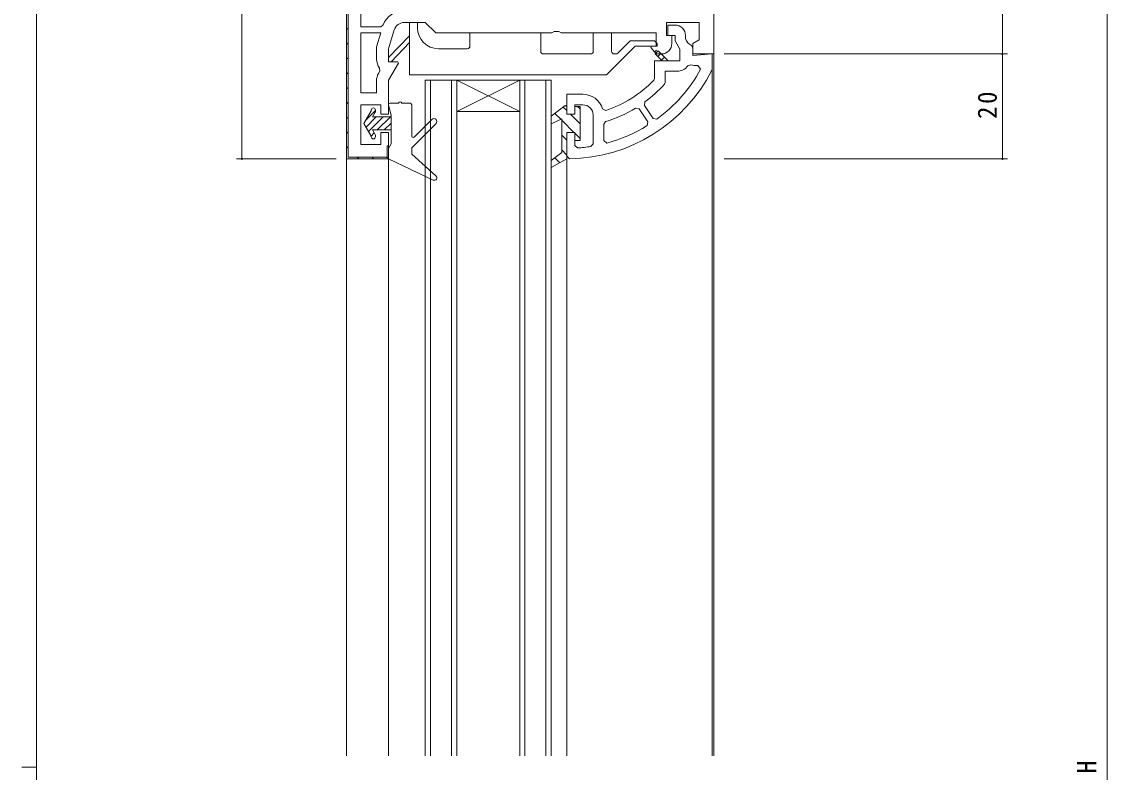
# Model space of a CAD drawing. Units: millimetres on the paper. Extents: x -420 to 373, y -297 to 267.
# Drawn here: x -420.5 to -213.6, y 0.9 to 144.1 of the extents above; entities that cross this region are included whole.
import ezdxf
from ezdxf.enums import TextEntityAlignment as Align

# ---------------------------------------------------------------- set-up
doc = ezdxf.new("R2010")
doc.units = ezdxf.units.MM
for name, color, linetype, lineweight in [('0-1_YKK_ZWAK', 7, 'Continuous', 9), ('0-3_YKK_12', 2, 'Continuous', 9), ('0-4_YKK_D', 6, 'Continuous', 9), ('0-6_YKK_13', 4, 'Continuous', 9), ('0-7_YKK_11', 7, 'Continuous', 9)]:
    doc.layers.add(name, color=color, linetype=linetype, lineweight=lineweight)
doc.styles.add('ＭＳ ゴシック', font='')
doc.styles.get('ＭＳ ゴシック').set_extended_font_data('MS Gothic')

msp = doc.modelspace()

# ---------------------------------------------------------------- linework, layer by layer
at = {"layer": '0-1_YKK_ZWAK'}
for p, q in [((-417.7, -260.6), (-417.7, 264.4)), ((-420.5, 1.9), (-417.7, 1.9))]:
    msp.add_line(p, q, dxfattribs=at)
at = {"layer": '0-3_YKK_12'}
for p, q in [((-358.558, 223.378), (-358.558, 4.077)), ((-288.558, 178.403), (-288.558, 4.077)), ((-288.858, 135.023), (-288.858, 4.077)), ((-343.558, 4.077), (-343.558, 132.903)), ((-343.558, 132.903), (-319.558, 132.903)), ((-342.558, 4.077), (-342.558, 132.903)), ((-338.558, 4.077), (-338.558, 132.903)), ((-337.558, 4.077), (-337.558, 132.903)), ((-325.558, 126.903), (-337.558, 132.903)), ((-337.558, 126.903), (-325.558, 132.903)), ((-325.558, 4.077), (-325.558, 132.903)), ((-324.558, 4.077), (-324.558, 132.903)), ((-320.558, 4.077), (-320.558, 132.903)), ((-319.558, 4.077), (-319.558, 132.903)), ((-325.558, 126.903), (-337.558, 126.903)), ((-350.558, 118.403), (-350.558, 4.077)), ((-316.558, 118.403), (-316.558, 4.077))]:
    msp.add_line(p, q, dxfattribs=at)
at = {"layer": '0-4_YKK_D'}
for p, q in [((-378.558, 207.903), (-378.558, 117.903)), ((-213.552, 170.903), (-213.552, -166.097)), ((-233.552, 168.903), (-233.552, 137.903)), ((-286.558, 137.903), (-232.552, 137.903)), ((-286.558, 137.903), (-232.552, 137.903)), ((-233.552, 137.903), (-233.552, 117.903)), ((-360.552, 117.903), (-379.558, 117.903)), ((-286.558, 117.903), (-232.552, 117.903))]:
    msp.add_line(p, q, dxfattribs=at)
for centre, start, end in [((-233.552, 137.903), 90, 270), ((-233.552, 137.903), 90, 270), ((-233.552, 137.903), 270, 90), ((-233.552, 137.903), 270, 90), ((-378.558, 117.903), 90, 270), ((-378.558, 117.903), 270, 90), ((-233.552, 117.903), 90, 270), ((-233.552, 117.903), 270, 90)]:
    msp.add_arc(centre, 0.106, start, end, dxfattribs=at)
at = {"layer": '0-6_YKK_13'}
for p, q in [((-346.55, 143.903), (-345.05, 143.903)), ((-346.55, 133.903), (-346.55, 143.903)), ((-345.05, 143.903), (-345.05, 142.903)), ((-346.55, 141.381), (-350.55, 137.203)), ((-350.05, 136.403), (-346.55, 140.066)), ((-341.05, 138.903), (-335.55, 138.903)), ((-303.55, 139.403), (-309.05, 133.903)), ((-306.884, 138.05), (-304.53, 140.403)), ((-350.55, 137.203), (-350.55, 136.403)), ((-321.05, 137.903), (-312.05, 137.903)), ((-307.55, 137.903), (-307.237, 137.903)), ((-350.55, 136.403), (-350.05, 136.403)), ((-309.05, 133.903), (-346.55, 133.903)), ((-348.658, 128.503), (-350.258, 128.503)), ((-346.458, 128.503), (-348.058, 128.503)), ((-355.258, 124.653), (-353.858, 127.078)), ((-354.909, 125.259), (-353.058, 127.109)), ((-353.858, 127.078), (-353.858, 127.203)), ((-353.613, 125.903), (-353.112, 126.771)), ((-353.058, 126.971), (-353.058, 127.203)), ((-350.058, 126.203), (-350.549, 128.129)), ((-346.158, 122.283), (-346.158, 128.203)), ((-355.258, 124.653), (-353.858, 122.228)), ((-354.859, 123.961), (-352.917, 125.903)), ((-354.366, 123.107), (-351.57, 125.903)), ((-353.613, 125.903), (-350.058, 125.903)), ((-352.723, 123.403), (-350.223, 125.903)), ((-351.376, 123.403), (-350.058, 124.721)), ((-350.058, 120.769), (-350.058, 126.203)), ((-341.519, 124.642), (-346.158, 120.003)), ((-345.646, 122.071), (-342.297, 125.42)), ((-353.873, 122.253), (-353.287, 122.839)), ((-353.858, 122.103), (-353.858, 122.228)), ((-353.613, 123.403), (-353.112, 122.535)), ((-353.613, 123.403), (-350.058, 123.403)), ((-353.058, 122.103), (-353.058, 122.335)), ((-350.558, 119.903), (-350.058, 120.769)), ((-350.558, 117.903), (-350.558, 119.903)), ((-346.158, 118.803), (-346.158, 120.003)), ((-346.158, 118.803), (-341.526, 114.676)), ((-350.558, 117.903), (-342.074, 113.852))]:
    msp.add_line(p, q, dxfattribs=at)
for points in [[(-335.05, 139.403), (-335.05, 141.903), (-321.55, 141.903), (-321.55, 138.403)], [(-311.55, 138.403), (-311.55, 141.903), (-308.05, 141.903), (-308.05, 138.403)], [(-304.53, 140.403), (-299.85, 140.403), (-299.35, 139.903), (-299.35, 139.403), (-303.55, 139.403)]]:
    msp.add_lwpolyline(points, dxfattribs=at)
for centre, radius, start, end in [((-341.05, 142.903), 4, 180, 270), ((-335.55, 139.403), 0.5, 270, 0), ((-321.05, 138.403), 0.5, 180, 270), ((-312.05, 138.403), 0.5, 270, 0), ((-307.55, 138.403), 0.5, 180, 270), ((-307.237, 138.403), 0.5, 270, 315), ((-350.258, 128.203), 0.3, 90, 194.29437), ((-348.358, 128.503), 0.3, 0, 180), ((-346.458, 128.203), 0.3, 0, 90), ((-353.458, 127.203), 0.4, 0, 180), ((-353.458, 126.971), 0.4, 329.99998, 0), ((-341.908, 125.031), 0.55, 315, 135), ((-353.458, 122.103), 0.4, 180, 0), ((-353.458, 122.335), 0.4, 0, 30), ((-345.858, 122.283), 0.3, 180, 314.99998), ((-341.858, 114.303), 0.5, 244.47647, 48.30571)]:
    msp.add_arc(centre, radius, start, end, dxfattribs=at)
at = {"layer": '0-7_YKK_11'}
for p, q in [((-355.858, 143.103), (-355.858, 183.603)), ((-358.558, 142.849), (-358.258, 142.549)), ((-355.858, 141.903), (-355.858, 130.503)), ((-358.558, 140.021), (-358.258, 139.721)), ((-358.558, 137.192), (-358.258, 136.892)), ((-299.489, 138.602), (-299.857, 138.234)), ((-298.683, 137.994), (-299.249, 137.428)), ((-297.976, 137.287), (-298.542, 136.721)), ((-293.522, 135.653), (-292.938, 135.831)), ((-291.607, 135.712), (-291.078, 134.98)), ((-358.558, 134.364), (-358.258, 134.064)), ((-358.558, 131.536), (-358.258, 131.236)), ((-358.558, 128.707), (-358.258, 128.407)), ((-318.856, 126.559), (-317.747, 125.45)), ((-317.25, 127.781), (-316.558, 127.089)), ((-315.872, 126.403), (-314.058, 124.589)), ((-314.543, 127.903), (-314.058, 127.418)), ((-309.755, 127.441), (-309.118, 127.123)), ((-358.558, 125.879), (-358.258, 125.579)), ((-317.558, 119.122), (-317.558, 125.538)), ((-317.558, 125.261), (-315.187, 122.89)), ((-311.558, 120.751), (-311.558, 126.203)), ((-309.204, 124.994), (-309.558, 124.515)), ((-309.558, 124.515), (-309.558, 121.393)), ((-299.412, 125.483), (-300.121, 125.607)), ((-358.558, 123.05), (-358.258, 122.75)), ((-317.558, 122.433), (-316.558, 121.433)), ((-316.558, 118.403), (-316.558, 122.703)), ((-315.071, 122.774), (-314.058, 121.761)), ((-315.058, 122.703), (-315.058, 120.467)), ((-358.558, 120.222), (-358.258, 119.922)), ((-350.558, 118.403), (-350.558, 120.403)), ((-315.058, 120.467), (-314.524, 119.968)), ((-311.98, 120.257), (-311.558, 120.751)), ((-356.539, 118.203), (-356.239, 117.903)), ((-353.711, 118.203), (-353.411, 117.903)), ((-350.929, 118.25), (-350.717, 118.038)), ((-318.876, 118.093), (-317.925, 117.143)), ((-317.558, 119.604), (-316.558, 118.604)), ((-316.051, 117.903), (-316.558, 118.403))]:
    msp.add_line(p, q, dxfattribs=at)
for points in [[(-358.558, 207.903), (-358.558, 117.903), (-350.558, 117.903), (-350.558, 122.903), (-352.058, 122.903), (-352.058, 120.603), (-355.858, 120.603), (-355.858, 128.203), (-352.058, 128.203), (-352.058, 126.403), (-350.558, 126.403), (-350.558, 132.903), (-348.668, 136.176), (-348.799, 136.403), (-350.558, 136.403), (-350.558, 138.903), (-349.486, 142.478)], [(-350.558, 118.403), (-350.558, 120.403), (-350.858, 120.403), (-350.858, 118.203), (-358.258, 118.203), (-358.258, 207.603), (-344.858, 207.603), (-344.858, 205.403), (-344.558, 205.403), (-344.558, 207.403)], [(-355.858, 143.103), (-355.858, 183.603), (-343.758, 183.603), (-343.758, 146.203), (-347.57, 146.203)], [(-296.558, 139.903), (-296.558, 141.403), (-297.558, 141.403), (-297.558, 143.903), (-291.358, 143.903), (-291.358, 140.596), (-292.558, 139.903), (-292.558, 137.903), (-288.558, 137.903), (-288.558, 168.903)], [(-351.591, 143.426), (-352.059, 143.103), (-355.858, 143.103)], [(-347.57, 143.903), (-343.558, 143.903), (-341.558, 141.903), (-319.424, 141.903), (-318.991, 142.153), (-318.125, 142.153), (-317.692, 141.903), (-299.558, 141.903), (-299.558, 139.403), (-300.463, 139.403), (-300.58, 139.158), (-299.558, 137.903), (-298.558, 137.903)], [(-299.999, 132.896), (-299.858, 133.244), (-299.858, 136.603), (-295.058, 136.603), (-295.058, 138.844), (-295.958, 140.403), (-295.958, 141.403), (-297.358, 141.403), (-297.358, 143.403), (-295.958, 143.403)], [(-355.858, 141.903), (-355.858, 130.503), (-352.858, 130.503), (-352.858, 132.769)], [(-352.858, 136.903), (-352.858, 139.241), (-352.059, 141.903), (-355.858, 141.903)], [(-293.958, 141.403), (-293.958, 140.96), (-293.943, 140.839)], [(-292.847, 139.511), (-292.558, 139.058), (-292.558, 137.625), (-288.858, 137.949), (-288.858, 135.023), (-288.913, 134.795)], [(-352.483, 134.169), (-352.224, 134.619), (-352.263, 135.177)], [(-297.988, 132.119), (-297.858, 132.454), (-297.858, 134.603), (-295.558, 134.603)], [(-316.558, 126.603), (-316.558, 130.203), (-313.558, 130.203)], [(-300.121, 125.607), (-301.8, 128.096), (-301.682, 128.778)], [(-313.558, 128.203), (-315.058, 128.203), (-315.058, 126.603)], [(-301.269, 124.233), (-301.117, 124.938), (-302.796, 127.427), (-303.472, 127.574)], [(-309.558, 124.515), (-309.558, 121.393), (-308.927, 120.911)]]:
    msp.add_lwpolyline(points, dxfattribs=at)
for points in [[(-299.175, 138.486), (-297.293, 136.603), (-298.424, 136.603), (-299.741, 137.92)], [(-317.558, 119.122), (-317.558, 125.538), (-319.558, 124.607), (-319.558, 126.024), (-316.888, 128.057), (-316.558, 127.885), (-316.558, 126.403), (-315.058, 126.403), (-315.058, 127.903), (-314.058, 127.903), (-314.058, 121.403), (-315.058, 121.403), (-315.058, 122.903), (-316.558, 122.903), (-316.558, 117.903), (-319.558, 116.235), (-319.558, 117.56)]]:
    msp.add_lwpolyline(points, close=True, dxfattribs=at)
for centre, radius, start, end in [((-347.57, 141.903), 4.3, 89.99997, 159.25763), ((-347.57, 141.903), 2, 89.99998, 163.30077), ((-295.958, 141.403), 2, 0, 89.99998), ((-292.003, 141.325), 2, 194.05469, 245.03664), ((-298.558, 139.903), 2, 270, 359.99998), ((-350.058, 136.903), 2.8, 179.99998, 218.05968), ((-316.519, 148.9), 31, 270.86488, 332.93672), ((-316.519, 148.9), 29, 306.14981, 331.3156), ((-295.558, 137.103), 2.5, 269.99997, 324.54309), ((-292.058, 138.171), 2.5, 249.3833, 280.40863), ((-350.058, 132.769), 2.8, 149.99998, 180), ((-316.519, 148.9), 23, 288.76877, 315.90932), ((-316.519, 148.9), 25, 306.40285, 317.8372), ((-313.558, 126.203), 4, 18.03203, 89.99998), ((-313.558, 126.203), 2, 0, 89.99998), ((-316.519, 148.9), 25, 287.01155, 301.45816), ((-316.519, 148.9), 29, 285.175, 301.72586), ((-316.519, 148.9), 29, 273.94423, 279.00407)]:
    msp.add_arc(centre, radius, start, end, dxfattribs=at)

# ---------------------------------------------------------------- texts
at = {"layer": '0-4_YKK_D', "color": 3, "style": 'ＭＳ ゴシック'}
msp.add_text('H', height=3.666, rotation=90, dxfattribs=at).set_placement((-214.552, 0.678), align=Align.BOTTOM_LEFT)
at = {"layer": '0-4_YKK_D', "color": 3, "insert": (-234.552, 125.503), "char_height": 3.666, "attachment_point": 7, "rotation": 90, "style": 'ＭＳ ゴシック'}
msp.add_mtext('\\T1.21;\\W0.95;20', dxfattribs=at)

doc.saveas('drawing.dxf')
